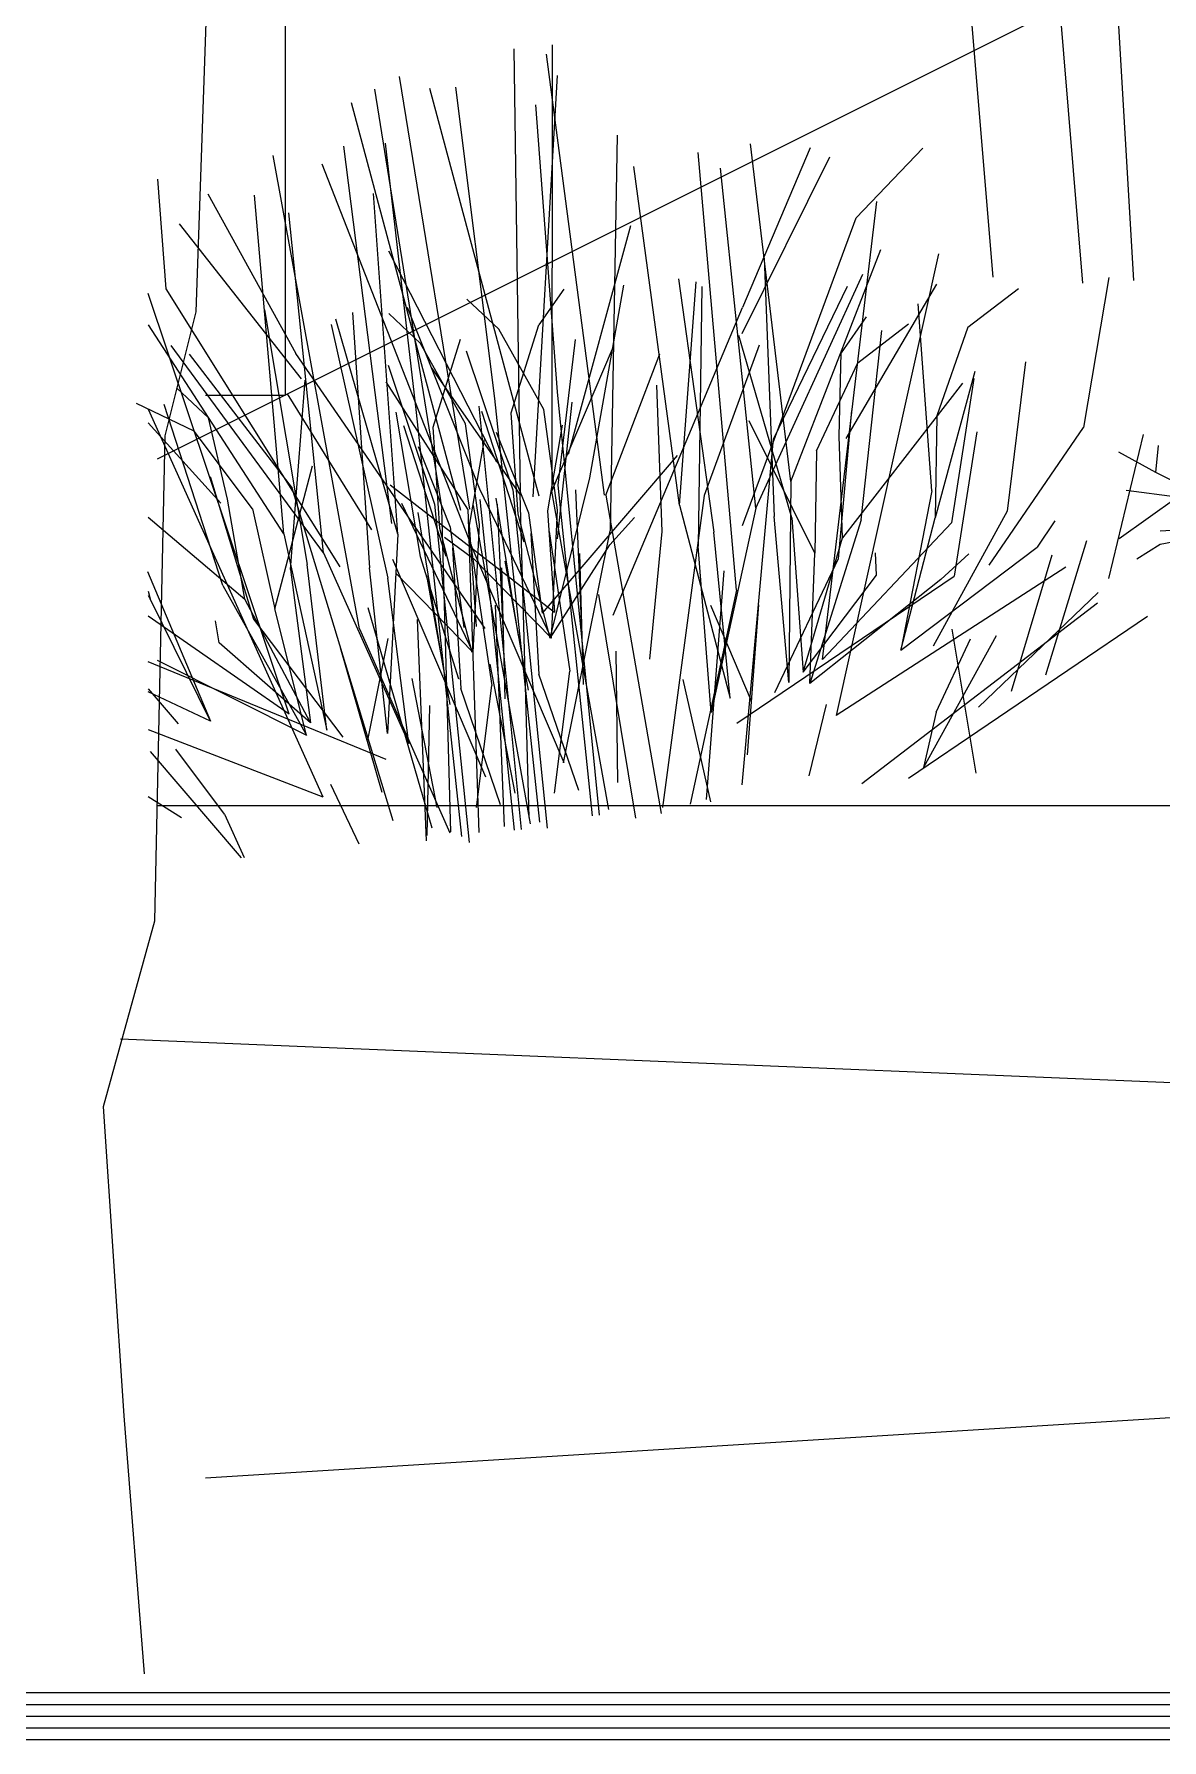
# Model space of a CAD drawing. Header units: millimetres. Extents: x 462666 to 1244237, y 2328025 to 3795663.
# Drawn here: x 1161511 to 1161991, y 2840927 to 2841653 of the extents above; entities that cross this region are included whole.
import ezdxf

# ---------------------------------------------------------------- set-up
doc = ezdxf.new("R2010")
doc.units = ezdxf.units.MM
for name, color, linetype in [('A_Plants', 114, 'Continuous'), ('arbre', 250, 'Continuous'), ('MUR-POH', 64, 'Continuous'), ('MUR_REZ', 3, 'Continuous'), ('PLO_LIN', 6, 'Continuous')]:
    doc.layers.add(name, color=color, linetype=linetype)

# ---------------------------------------------------------------- blocks, each defined once
blk = doc.blocks.new('krik5')
at = {"layer": 'A_Plants', "color": 9}
for p, q in [((897153.49, 2750389.64), (897148.28, 2750408.49)), ((897153.49, 2750389.64), (897142.45, 2750393.38)), ((897163.52, 2750372.9), (897164.73, 2750395.24)), ((897145.17, 2750364.8), (897136.49, 2750385.43)), ((897160.78, 2750345.04), (897149.62, 2750384.71)), ((897172.35, 2750313.62), (897153.49, 2750389.64)), ((897163.52, 2750372.9), (897184.71, 2750389.32)), ((897127.28, 2750356.79), (897121.07, 2750380.65)), ((897173.97, 2750365.38), (897177.02, 2750376.95)), ((897184.01, 2750371.21), (897191.62, 2750378.16)), ((897125.68, 2750362.24), (897127.79, 2750371.44)), ((897150.39, 2750352.24), (897163.52, 2750372.9)), ((897130.89, 2750326.79), (897122.47, 2750365.98)), ((897133.48, 2750360.51), (897135.32, 2750367.21)), ((897160.78, 2750345.04), (897145.17, 2750364.8)), ((897205.87, 2750350.83), (897199.14, 2750363.84)), ((897127.28, 2750356.79), (897132.42, 2750343.59)), ((897132.42, 2750343.59), (897133.48, 2750360.51)), ((897150.6, 2750345.62), (897147.95, 2750357.38)), ((897150.37, 2750345.51), (897150.16, 2750352.24)), ((897191.33, 2750309.67), (897200.7, 2750350.57)), ((897208.79, 2750336.79), (897219.81, 2750353.02)), ((897231.81, 2750333.86), (897236.34, 2750353.23)), ((897137.22, 2750317.58), (897132.42, 2750343.59)), ((897153.7, 2750317.03), (897150.37, 2750345.51)), ((897160.78, 2750345.04), (897164.96, 2750295.49)), ((897130.89, 2750326.79), (897125.81, 2750332.72)), ((897153.7, 2750317.03), (897166.87, 2750335.3)), ((897164.96, 2750295.49), (897173.59, 2750332.28)), ((897166.12, 2750286.25), (897175.01, 2750336.16)), ((897191.33, 2750309.67), (897188.32, 2750339.35)), ((897189.6, 2750333.03), (897208.79, 2750336.79)), ((897208.79, 2750336.79), (897232.33, 2750330.06)), ((897211.85, 2750257.83), (897231.81, 2750333.86)), ((897132.8, 2750321.98), (897130.89, 2750326.79)), ((897132.17, 2750319.93), (897131.3, 2750328.84)), ((897145.92, 2750330.92), (897146.19, 2750323.21)), ((897176.26, 2750302.72), (897186.56, 2750327.76)), ((897189.88, 2750301.33), (897197.89, 2750325.75)), ((897137.22, 2750317.58), (897132.8, 2750321.98)), ((897149.41, 2750286.48), (897137.22, 2750317.58)), ((897147.45, 2750304.09), (897146.19, 2750323.21)), ((897160.41, 2750290.89), (897163.83, 2750318.63)), ((897195.87, 2750322.63), (897176.79, 2750277.74)), ((897210.45, 2750313.32), (897217.98, 2750319.4)), ((897150.85, 2750264.64), (897153.7, 2750317.03)), ((897170.38, 2750306.16), (897173.66, 2750312.41)), ((897193.14, 2750317.24), (897171.16, 2750298.99)), ((897172.35, 2750313.62), (897176.42, 2750289.58)), ((897194.45, 2750304.64), (897211.55, 2750310.48)), ((897205.53, 2750303.83), (897210.45, 2750313.32)), ((897211.55, 2750310.48), (897223.64, 2750316.72)), ((897223.64, 2750316.72), (897232.58, 2750315.08)), ((897155.72, 2750270.65), (897147.45, 2750304.09)), ((897160.9, 2750287.51), (897177.06, 2750308.46)), ((897187.08, 2750307.78), (897164.17, 2750276.72)), ((897175.59, 2750300.45), (897174.44, 2750305.89)), ((897176.26, 2750302.72), (897194.45, 2750304.64)), ((897189.88, 2750301.33), (897188.46, 2750308.73)), ((897194.45, 2750304.64), (897197.64, 2750299.28)), ((897205.53, 2750303.83), (897197.76, 2750296.78)), ((897205.53, 2750303.83), (897217, 2750303.57)), ((897121.4, 2750299.24), (897129.65, 2750275.03)), ((897127.75, 2750302.95), (897128.44, 2750275.26)), ((897148.43, 2750298.43), (897131.91, 2750284.44)), ((897185.14, 2750266.12), (897189.88, 2750301.33)), ((897195.28, 2750288.02), (897197.76, 2750296.78)), ((897207.38, 2750294.91), (897197.64, 2750299.28)), ((897197.64, 2750299.28), (897202.79, 2750286.83)), ((897208.14, 2750300.33), (897207.38, 2750294.91)), ((897124.62, 2750262.94), (897120.59, 2750290.35)), ((897126.46, 2750275.51), (897122.53, 2750293.58)), ((897188.66, 2750273.35), (897196.32, 2750289.2)), ((897217.27, 2750292.71), (897198.15, 2750250.64)), ((897215.89, 2750283.83), (897219.71, 2750291.16)), ((897125.67, 2750284.31), (897134.15, 2750248.59)), ((897127.42, 2750256.72), (897134.04, 2750284.95)), ((897129.65, 2750275.03), (897131.91, 2750284.44)), ((897132.49, 2750283.02), (897135.74, 2750254)), ((897156.52, 2750250.89), (897166.12, 2750286.25)), ((897176.46, 2750247.9), (897202.2, 2750285.75)), ((897202.79, 2750286.83), (897204.81, 2750284.42)), ((897215.89, 2750283.83), (897206.41, 2750279.62)), ((897222.1, 2750282.44), (897215.89, 2750283.83)), ((897222.1, 2750282.44), (897229.61, 2750281.14)), ((897124.62, 2750262.94), (897103.21, 2750280.71)), ((897113.94, 2750276.22), (897124.55, 2750258.17)), ((897146.89, 2750252.54), (897164.17, 2750276.72)), ((897176.79, 2750277.74), (897166.11, 2750252.38)), ((897176.89, 2750279.37), (897195.75, 2750275.09)), ((897195.46, 2750259.47), (897210.6, 2750277.71)), ((897224.63, 2750278.82), (897227.61, 2750279.33)), ((897229.61, 2750281.14), (897235.82, 2750279.97)), ((897169.86, 2750270.78), (897152.17, 2750255.07)), ((897176.46, 2750247.9), (897177.9, 2750270.13)), ((897220.2, 2750254.36), (897235.57, 2750267.49)), ((897130, 2750263.07), (897125.48, 2750232.95)), ((897135.52, 2750254.54), (897133.37, 2750263.58)), ((897155.57, 2750259.8), (897172.61, 2750244.15)), ((897165.84, 2750254.99), (897159.53, 2750265.83)), ((897166.19, 2750252.93), (897168.67, 2750262.01)), ((897175.41, 2750249.22), (897185.14, 2750266.12)), ((897200.07, 2750243.89), (897225.63, 2750262.86)), ((897207.41, 2750263.65), (897230.52, 2750259.31)), ((897216.1, 2750257.67), (897232.35, 2750262.65)), ((897123.64, 2750257.85), (897124.55, 2750258.17)), ((897134.32, 2750255.75), (897124.55, 2750258.17)), ((897130.27, 2750237.68), (897127.42, 2750256.72)), ((897165.84, 2750254.99), (897166.19, 2750252.93)), ((897166.03, 2750251.84), (897166.19, 2750252.93)), ((897175.41, 2750249.22), (897194.35, 2750256.34)), ((897207.26, 2750255.72), (897232.25, 2750249.74)), ((897211.74, 2750252.3), (897220.46, 2750256.63)), ((897220.2, 2750254.36), (897211.86, 2750244.7)), ((897230.52, 2750259.31), (897237.27, 2750258.14)), ((897117.2, 2750249.75), (897127.24, 2750222.8)), ((897137.27, 2750200.63), (897142.15, 2750251.47)), ((897143.52, 2750251.45), (897152.96, 2750220.28)), ((897166.03, 2750251.84), (897165.8, 2750246.09)), ((897198.15, 2750250.64), (897179.92, 2750239.93)), ((897200.07, 2750243.89), (897203.3, 2750251.98)), ((897201.95, 2750234.2), (897236.68, 2750251.3)), ((897211.86, 2750244.7), (897223.73, 2750246.27)), ((897223.73, 2750246.27), (897228.65, 2750245.01)), ((897119.63, 2750243.96), (897130.58, 2750222.21)), ((897137.73, 2750217.77), (897139.55, 2750239.35)), ((897147.18, 2750186.49), (897149.18, 2750237.7)), ((897194.68, 2750233.22), (897211.86, 2750244.7)), ((897195.11, 2750228.32), (897207.65, 2750239.55)), ((897195.47, 2750240.8), (897201.51, 2750243.54)), ((897196.98, 2750240.24), (897200.07, 2750243.89)), ((897227.06, 2750228.43), (897239.89, 2750244.32)), ((897124.61, 2750234.72), (897101.4, 2750226.57)), ((897132.38, 2750221.1), (897111.09, 2750236.16)), ((897126.81, 2750235.4), (897148.28, 2750194.73)), ((897141.45, 2750201.12), (897168.07, 2750236.02)), ((897144.3, 2750236.35), (897142.86, 2750209.45)), ((897219.62, 2750232.22), (897200.24, 2750209.37)), ((897202.88, 2750235.38), (897215.2, 2750214.7)), ((897245.57, 2750221.12), (897246.4, 2750237.39)), ((897245.57, 2750221.12), (897257.73, 2750232.02)), ((897188.45, 2750225.02), (897172.98, 2750194.08)), ((897227.06, 2750228.43), (897215.99, 2750202.75)), ((897215.99, 2750202.75), (897241.53, 2750225.73)), ((897216.22, 2750219.46), (897223.9, 2750225.43)), ((897189.95, 2750218.38), (897165.43, 2750180.72)), ((897196.24, 2750180.77), (897245.57, 2750221.12)), ((897197.09, 2750209.85), (897216.15, 2750219.79)), ((897216.15, 2750219.79), (897220.73, 2750221.35)), ((897237.16, 2750206.36), (897220.8, 2750221.03)), ((897197.09, 2750209.85), (897211.78, 2750194.67)), ((897237.16, 2750206.36), (897252.77, 2750208.75)), ((897138.17, 2750154.43), (897127.82, 2750203.2)), ((897153.46, 2750188.84), (897166.43, 2750203.97)), ((897165.4, 2750184.34), (897185.42, 2750203.27)), ((897166.43, 2750203.97), (897179.42, 2750198.15)), ((897180.79, 2750203.88), (897172.77, 2750195.63)), ((897174.94, 2750204.29), (897194.42, 2750184.37)), ((897240.93, 2750201.75), (897207.53, 2750186.8)), ((897251.91, 2750179.57), (897237.16, 2750206.36)), ((897118.19, 2750198.88), (897097.69, 2750189.18)), ((897148.9, 2750194.66), (897177.27, 2750163.55)), ((897148.9, 2750194.66), (897152.83, 2750165.63)), ((897163.24, 2750198.26), (897182.04, 2750201.15)), ((897193.17, 2750176.03), (897179.42, 2750198.15)), ((897211.76, 2750187.61), (897211.78, 2750194.67)), ((897211.78, 2750194.67), (897227.35, 2750183.49)), ((897136.71, 2750192.33), (897119.98, 2750146.76)), ((897142.87, 2750192.57), (897132.79, 2750166.44)), ((897175.28, 2750190.39), (897139.71, 2750183.82)), ((897142.87, 2750192.57), (897150.46, 2750142.43)), ((897181.33, 2750193.45), (897173.29, 2750166.65)), ((897201.33, 2750183.41), (897175.28, 2750190.39)), ((897207.53, 2750186.8), (897234.27, 2750181.33)), ((897209.33, 2750182.33), (897215.09, 2750186.91)), ((897211.76, 2750187.61), (897210.04, 2750173.2)), ((897217.21, 2750175.27), (897211.76, 2750187.61)), ((897215.09, 2750186.91), (897224.18, 2750185.16)), ((897224.18, 2750185.16), (897232.2, 2750187.87)), ((897232.2, 2750187.87), (897240.68, 2750185.8)), ((897135.23, 2750183.89), (897128.35, 2750164.44)), ((897163.5, 2750167.54), (897139.71, 2750183.61)), ((897142.03, 2750180.97), (897140.84, 2750166.55)), ((897159.79, 2750179.53), (897167.01, 2750163.15)), ((897175.05, 2750178.89), (897165.4, 2750184.34)), ((897179.01, 2750179.59), (897175.05, 2750178.89)), ((897179.85, 2750179.58), (897179.01, 2750179.59)), ((897179.47, 2750179.59), (897198.62, 2750169.23)), ((897179.85, 2750179.58), (897181.15, 2750180.43)), ((897186.43, 2750177.75), (897179.85, 2750179.58)), ((897194.42, 2750184.37), (897219.59, 2750157.98)), ((897201.33, 2750183.41), (897237.14, 2750180.09)), ((897212.39, 2750181.09), (897228.57, 2750153.4)), ((897224.18, 2750185.16), (897232.85, 2750174.51)), ((897227.35, 2750183.49), (897239.35, 2750177.24)), ((897142.64, 2750158.82), (897140.01, 2750172.21)), ((897144.2, 2750178.55), (897147.63, 2750157.45)), ((897168.59, 2750162.04), (897153.07, 2750177.13)), ((897194.95, 2750175.47), (897209.54, 2750164.31)), ((897210.04, 2750173.2), (897210.52, 2750169.5)), ((897217.21, 2750175.27), (897220.22, 2750178.81)), ((897239.35, 2750177.24), (897245.44, 2750167.72)), ((897132.79, 2750166.44), (897149.16, 2750141.8)), ((897145.26, 2750145.54), (897140.15, 2750171.44)), ((897232.71, 2750150.63), (897198.62, 2750169.23)), ((897166.99, 2750161.74), (897148.8, 2750148.42)), ((897167.51, 2750133.51), (897167.01, 2750163.15)), ((897176.49, 2750161.94), (897192.09, 2750163.89)), ((897176.49, 2750161.94), (897206.86, 2750132.64)), ((897177.27, 2750163.55), (897190.5, 2750152.95)), ((897185.28, 2750138.26), (897177.27, 2750163.55)), ((897194.65, 2750158.97), (897200.45, 2750155.64)), ((897199.48, 2750157.06), (897205.61, 2750160.45)), ((897218.66, 2750158.97), (897209.54, 2750164.31)), ((897209.54, 2750164.31), (897225.23, 2750139.78)), ((897218.66, 2750158.97), (897224.91, 2750161.05)), ((897218.66, 2750158.97), (897222.81, 2750152.07)), ((897145.64, 2750150.96), (897132.63, 2750127.59)), ((897147.63, 2750157.45), (897137.1, 2750126.44)), ((897137.57, 2750116.56), (897138.17, 2750154.43)), ((897157.74, 2750152.53), (897161.04, 2750149.45)), ((897173.52, 2750156.22), (897197.98, 2750150.13)), ((897173.52, 2750156.22), (897183.83, 2750132.64)), ((897190.5, 2750152.95), (897215.57, 2750152.82)), ((897195.53, 2750157.12), (897199.48, 2750157.06)), ((897199.48, 2750157.06), (897227.47, 2750148.32)), ((897207.77, 2750151.63), (897216.36, 2750147.06)), ((897215.57, 2750152.82), (897233.78, 2750145.95)), ((897227.87, 2750144.19), (897222.81, 2750152.07)), ((897127.85, 2750117.02), (897131.82, 2750145.84)), ((897131.89, 2750145.29), (897131.75, 2750135.63)), ((897145.26, 2750145.54), (897141.3, 2750128.01)), ((897161.64, 2750148.68), (897161.04, 2750149.45)), ((897171.25, 2750123.48), (897161.34, 2750149.01)), ((897161.64, 2750148.68), (897163, 2750148.12)), ((897208.84, 2750146.95), (897219.48, 2750146.8)), ((897219.48, 2750146.8), (897237.12, 2750142.76)), ((897227.47, 2750148.32), (897229.95, 2750146.01)), ((897233.78, 2750145.95), (897243.53, 2750136.26)), ((897252.82, 2750143.19), (897257.06, 2750136.62)), ((897143.69, 2750136.23), (897159.5, 2750108.98)), ((897150.46, 2750142.43), (897145.15, 2750115.48)), ((897149.16, 2750141.8), (897159.03, 2750091.41)), ((897149.16, 2750141.8), (897161.9, 2750129.03)), ((897155.73, 2750122.17), (897150.46, 2750142.43)), ((897172.88, 2750142.77), (897180.13, 2750117.27)), ((897180.03, 2750099.26), (897172.88, 2750142.77)), ((897246.64, 2750130.69), (897243.53, 2750136.26)), ((897254.71, 2750131.66), (897250.17, 2750138.78)), ((897174.49, 2750121.37), (897161.9, 2750129.03)), ((897167.51, 2750133.51), (897177.32, 2750117.86)), ((897172.05, 2750132.36), (897185.7, 2750113.72)), ((897177.65, 2750135.76), (897203.37, 2750100.24)), ((897216.01, 2750113.42), (897183.83, 2750132.64)), ((897201.75, 2750103.84), (897183.83, 2750132.64)), ((897206.86, 2750132.64), (897225.79, 2750122.72)), ((897206.86, 2750132.64), (897211.22, 2750107.4)), ((897172.22, 2750122.48), (897160, 2750101.27)), ((897174.49, 2750121.37), (897191.11, 2750114.63)), ((897216.01, 2750113.42), (897235.98, 2750123.13)), ((897225.71, 2750122.4), (897234.26, 2750120)), ((897225.79, 2750122.72), (897230, 2750119.74)), ((897235.98, 2750123.13), (897252.93, 2750123.65)), ((897128.13, 2750115.28), (897109.29, 2750110.22)), ((897120.53, 2750065.56), (897127.85, 2750117.02)), ((897137.57, 2750116.56), (897141.12, 2750065.5)), ((897179.21, 2750116.96), (897173.41, 2750120.73)), ((897186.88, 2750083.75), (897187, 2750120)), ((897191.11, 2750114.63), (897246.76, 2750100.51)), ((897229.92, 2750119.41), (897235.71, 2750093.06)), ((897140.95, 2750108.48), (897156.68, 2750064.09)), ((897141.56, 2750069.83), (897140.95, 2750108.48)), ((897146.48, 2750112.64), (897149.9, 2750084.91)), ((897159.5, 2750108.98), (897165.19, 2750091.65)), ((897185.7, 2750113.72), (897189.48, 2750112.48)), ((897189.72, 2750107.92), (897195.8, 2750085.91)), ((897207.95, 2750101.91), (897211.22, 2750107.4)), ((897211.22, 2750107.4), (897218.04, 2750084.41)), ((897216.01, 2750113.42), (897245.79, 2750107.8)), ((897254.67, 2750112.34), (897246.76, 2750100.51)), ((897138.25, 2750099.83), (897121.84, 2750071.95)), ((897207.95, 2750101.91), (897200.22, 2750092.36)), ((897201.75, 2750103.84), (897208.18, 2750102.02)), ((897206.54, 2750087.39), (897207.95, 2750101.91)), ((897208.18, 2750102.02), (897214.28, 2750092.38)), ((897246.76, 2750100.51), (897260.93, 2750097.71)), ((897174.71, 2750099.01), (897179.92, 2750096.98)), ((897174.71, 2750099.01), (897185.42, 2750077.04)), ((897182.91, 2750093.36), (897179.92, 2750096.98)), ((897182.96, 2750091.29), (897180.03, 2750099.26)), ((897182.91, 2750093.36), (897200.25, 2750060.88)), ((897182.91, 2750093.36), (897189.03, 2750090.34)), ((897200.22, 2750092.36), (897198.89, 2750089.12)), ((897214.28, 2750092.38), (897221.65, 2750087.18)), ((897214.28, 2750092.38), (897216.03, 2750076.19)), ((897235.71, 2750093.06), (897234.86, 2750058.78)), ((897235.71, 2750093.06), (897248.69, 2750080.62)), ((897134.9, 2750088.05), (897129.65, 2750065.44)), ((897138.31, 2750087.89), (897174.24, 2750025.96)), ((897159.03, 2750091.41), (897150.96, 2750067.86)), ((897159.03, 2750091.41), (897168.94, 2750066.31)), ((897165.19, 2750091.65), (897167.37, 2750084.67)), ((897200.34, 2750073.47), (897195.8, 2750085.91)), ((897195.8, 2750085.91), (897196.71, 2750052.68)), ((897206.54, 2750087.39), (897210.41, 2750087.33)), ((897227.15, 2750077.77), (897221.65, 2750087.18)), ((897188.78, 2750077.76), (897193.18, 2750066.41)), ((897224.28, 2750068.58), (897218.04, 2750084.41)), ((897185.42, 2750077.04), (897193.49, 2750067.05)), ((897185.42, 2750077.04), (897188.46, 2750060.5)), ((897200.34, 2750073.47), (897200.37, 2750064.35)), ((897205.98, 2750069.38), (897200.34, 2750073.47)), ((897129.65, 2750065.44), (897115.3, 2750038.93)), ((897129.65, 2750065.44), (897127.41, 2750051.68)), ((897135.89, 2750066.44), (897133.37, 2750065.06)), ((897146, 2750066.62), (897135.89, 2750066.44)), ((897138.42, 2750056.74), (897146, 2750066.62)), ((897141.56, 2750069.83), (897145.64, 2750062.5)), ((897150.96, 2750067.86), (897145.76, 2750043.83)), ((897146, 2750066.62), (897150.96, 2750067.86)), ((897176.21, 2750053.29), (897156.68, 2750064.09)), ((897156.68, 2750064.09), (897176.76, 2750032.44)), ((897168.79, 2750066.2), (897174.12, 2750056.47)), ((897168.94, 2750066.31), (897170.76, 2750060.2)), ((897193.49, 2750067.05), (897205.08, 2750047.79)), ((897200.37, 2750064.35), (897200.68, 2750053.6)), ((897224.28, 2750068.58), (897224.64, 2750055.66)), ((897141.33, 2750053.12), (897138.42, 2750056.74)), ((897145.64, 2750062.5), (897145.92, 2750049.47)), ((897170.6, 2750059.99), (897163.11, 2750034.37)), ((897188.46, 2750060.5), (897188.36, 2750053.34)), ((897200.25, 2750060.88), (897201.03, 2750056.86)), ((897127.41, 2750051.68), (897129.87, 2750043.29)), ((897145.92, 2750049.47), (897139.95, 2750035.34)), ((897145.92, 2750049.47), (897149.11, 2750038.68)), ((897176.21, 2750053.29), (897189.29, 2750038.13)), ((897196.71, 2750052.68), (897196.96, 2750043.02)), ((897200.68, 2750053.6), (897200.93, 2750044.7)), ((897145.76, 2750043.83), (897143.39, 2750025.96)), ((897147.02, 2750008.65), (897163.11, 2750034.37)), ((897149.11, 2750038.68), (897149.09, 2750026.31)), ((897163.11, 2750034.37), (897167.37, 2750012.82)), ((897174.24, 2750025.96), (897185.58, 2750027.76)), ((897143.39, 2750025.96), (897137.85, 2750015.61)), ((897174.24, 2750025.96), (897183.75, 2750010.75))]:
    blk.add_line(p, q, dxfattribs=at)
blk = doc.blocks.new('arbre3')
at = {"layer": 'arbre', "color": 252}
blk.add_lwpolyline([(256.7411, 11.5959), (256.7075, 12.0165), (256.6738, 12.5211), (256.758, 12.8239), (256.7748, 13.6145), (256.8253, 13.8164), (256.8421, 14.3042), (256.8589, 14.5061), (256.8589, 14.7416), (256.8253, 15.078), (256.9094, 15.3304), (256.8926, 15.5995), (256.9094, 15.936), (256.9094, 16.2892), (256.9431, 16.5247), (256.9767, 16.777), (257.0104, 17.7864)], dxfattribs=at)

msp = doc.modelspace()

# ---------------------------------------------------------------- linework, layer by layer
at = {"layer": 'A_Plants'}
for p, q in [((1161714.99, 2841647.19), (1161717.7, 2841457.34)), ((1161728.86, 2841644.92), (1161753.5, 2841456.98)), ((1161731.33, 2841648.9), (1161731.18, 2841458.73)), ((1161723.36, 2841456.33), (1161733.62, 2841635.91)), ((1161655.66, 2841629.96), (1161684.38, 2841451.24)), ((1161666.1, 2841635.36), (1161696.21, 2841451.07)), ((1161725.85, 2841456.58), (1161679.2, 2841630.3)), ((1161692.52, 2841450.48), (1161645.87, 2841624.2)), ((1161759.07, 2841610.48), (1161756.05, 2841441.8)), ((1161833.14, 2841462.79), (1161815.97, 2841606.67)), ((1161649.22, 2841399.99), (1161612.41, 2841601.74)), ((1161642.39, 2841605.78), (1161662.88, 2841444.97)), ((1161809.92, 2841416.54), (1161793.64, 2841603.08)), ((1161633.14, 2841598.22), (1161696.8, 2841435.7)), ((1161785.7, 2841452.71), (1161766.26, 2841597.05)), ((1161818.28, 2841451.44), (1161803.2, 2841596.3)), ((1161617.05, 2841440.54), (1161604.54, 2841584.89)), ((1161665.55, 2841440.34), (1161655.16, 2841585.61)), ((1161633.91, 2841432.45), (1161619.15, 2841577.35)), ((1161846.6, 2841387.02), (1161869.75, 2841582.14)), ((1161764.85, 2841571.83), (1161738.17, 2841474.31)), ((1161812.52, 2841444.12), (1161861, 2841575.2)), ((1161661.68, 2841561.2), (1161707.69, 2841471.17)), ((1161821.78, 2841557.99), (1161826.07, 2841447.95)), ((1161833.14, 2841462.79), (1161871.45, 2841561.7)), ((1161896.03, 2841559.9), (1161852.45, 2841363.08)), ((1161785.24, 2841549.2), (1161800.34, 2841441.19)), ((1161818.28, 2841451.44), (1161863.86, 2841551.22)), ((1161619.32, 2841363.61), (1161559.21, 2841542.96)), ((1161641.05, 2841426.46), (1161566.87, 2841544.9)), ((1161747.46, 2841464.36), (1161761.99, 2841546.43)), ((1161785.7, 2841452.71), (1161792.77, 2841547.89)), ((1161795.21, 2841545.97), (1161793.68, 2841435.24)), ((1161608.77, 2841536.05), (1161627, 2841427.44)), ((1161646.33, 2841534.9), (1161653.57, 2841426.07)), ((1161700.61, 2841459.54), (1161669.66, 2841536.92)), ((1161757.39, 2841405.85), (1161812.49, 2841536.98)), ((1161893.3, 2841458.92), (1161887.48, 2841538.56)), ((1161617.05, 2841440.54), (1161559.38, 2841529.56)), ((1161637.23, 2841529.7), (1161661.3, 2841421.6)), ((1161665.55, 2841440.34), (1161639.23, 2841532.08)), ((1161863.09, 2841446.47), (1161871.89, 2841527.12)), ((1161633.91, 2841432.45), (1161568.95, 2841520.84)), ((1161731.18, 2841458.73), (1161757.12, 2841519.31)), ((1161741.16, 2841523.31), (1161733.83, 2841461.26)), ((1161819.58, 2841520.87), (1161796.25, 2841456.92)), ((1161833.51, 2841447.36), (1161810.97, 2841525.01)), ((1161576.62, 2841517.1), (1161620.51, 2841459.94)), ((1161702.82, 2841400.23), (1161622.14, 2841517.37)), ((1161661.44, 2841512.42), (1161681.27, 2841453.18)), ((1161694.76, 2841518.53), (1161714.59, 2841459.28)), ((1161754.23, 2841457.06), (1161777.26, 2841517.3)), ((1161844.1, 2841475.89), (1161861.74, 2841513.38)), ((1161933.18, 2841513.79), (1161925.29, 2841450.21)), ((1161619.84, 2841425.35), (1161626.07, 2841505.96)), ((1161695.48, 2841451.01), (1161660.65, 2841505.29)), ((1161717.7, 2841457.34), (1161679.96, 2841511.37)), ((1161906.26, 2841504.69), (1161855.15, 2841438.89)), ((1161911.56, 2841509.74), (1161894.69, 2841447.29)), ((1161911.18, 2841506.75), (1161901.57, 2841445.17)), ((1161618.49, 2841500.16), (1161654.36, 2841442.3)), ((1161706.8, 2841498.27), (1161726.04, 2841317.66)), ((1161733.5, 2841501.02), (1161751.45, 2841320.69)), ((1161775.91, 2841503.87), (1161778.19, 2841441.5)), ((1161559.21, 2841493.65), (1161633.63, 2841328.43)), ((1161591.06, 2841418.45), (1161566, 2841495.61)), ((1161664.71, 2841492.42), (1161675.19, 2841430.89)), ((1161673.48, 2841492.17), (1161692.72, 2841311.55)), ((1161700.18, 2841494.92), (1161718.12, 2841314.59)), ((1161719.47, 2841436.93), (1161701.41, 2841492.66)), ((1161716.87, 2841448.92), (1161713.94, 2841492.05)), ((1161733.7, 2841450.65), (1161727.79, 2841493.48)), ((1161733.61, 2841438.39), (1161739.92, 2841496.63)), ((1161859, 2841493.15), (1161853.29, 2841429.82)), ((1161895.38, 2841490.86), (1161894.69, 2841447.29)), ((1161590.21, 2841453.64), (1161559.21, 2841487.87)), ((1161603.65, 2841451.13), (1161578.74, 2841484.23)), ((1161593, 2841455.35), (1161584.86, 2841489.9)), ((1161686.15, 2841430.83), (1161668.09, 2841486.56)), ((1161683.55, 2841442.82), (1161680.61, 2841485.95)), ((1161700.38, 2841444.55), (1161694.46, 2841487.37)), ((1161707.54, 2841483.92), (1161721.23, 2841449.44)), ((1161735.71, 2841486.82), (1161729.33, 2841450.27)), ((1161843.41, 2841432.33), (1161815.31, 2841488.67)), ((1161912.41, 2841484.05), (1161902.81, 2841422.47)), ((1161917.72, 2841427.19), (1161957.9, 2841485.79)), ((1161983.3, 2841482.93), (1161968.52, 2841421.46)), ((1161674.22, 2841477.81), (1161687.91, 2841443.34)), ((1161702.39, 2841480.72), (1161696.01, 2841444.17)), ((1161812.45, 2841333.56), (1161825.8, 2841481.08)), ((1161844.1, 2841475.89), (1161843.41, 2841432.33)), ((1161855.15, 2841438.89), (1161853.67, 2841482.2)), ((1161613.21, 2841408.62), (1161629.23, 2841469.51)), ((1161784.64, 2841473.96), (1161727.08, 2841406.65)), ((1161585.55, 2841464.98), (1161604.05, 2841404.15)), ((1161662.26, 2841461.35), (1161732.33, 2841407.19)), ((1161730.56, 2841396.01), (1161747.46, 2841464.36)), ((1161733.83, 2841461.26), (1161748.48, 2841320.34)), ((1161833.14, 2841462.79), (1161832.3, 2841377.2)), ((1161600.37, 2841412.65), (1161593, 2841455.35)), ((1161663.65, 2841318.23), (1161620.51, 2841459.94)), ((1161700.5, 2841455.16), (1161715.16, 2841314.23)), ((1161731.09, 2841396.07), (1161700.61, 2841459.54)), ((1161717.05, 2841397.05), (1161707.55, 2841455.73)), ((1161714.59, 2841459.28), (1161729.3, 2841315.11)), ((1161721.56, 2841319.58), (1161717.7, 2841457.34)), ((1161755.48, 2841323.08), (1161731.18, 2841458.73)), ((1161744.1, 2841399.84), (1161741.44, 2841459.22)), ((1161754.23, 2841457.06), (1161777.8, 2841321.32)), ((1161796.25, 2841456.92), (1161778.42, 2841323.91)), ((1161893.3, 2841458.92), (1161880.03, 2841391.01)), ((1161559.21, 2841447.68), (1161600.37, 2841412.65)), ((1161603.65, 2841451.13), (1161613.21, 2841408.62)), ((1161697.77, 2841389.97), (1161667.29, 2841453.43)), ((1161683.73, 2841390.95), (1161674.23, 2841449.63)), ((1161681.27, 2841453.18), (1161695.97, 2841309.01)), ((1161688.24, 2841313.48), (1161684.38, 2841451.24)), ((1161695.48, 2841451.01), (1161700.07, 2841313.31)), ((1161722.15, 2841316.97), (1161697.86, 2841452.63)), ((1161710.78, 2841393.74), (1161708.12, 2841453.12)), ((1161730.56, 2841396.01), (1161716.87, 2841448.92)), ((1161721.23, 2841449.44), (1161727.08, 2841406.65)), ((1161729.33, 2841450.27), (1161732.33, 2841407.19)), ((1161731.09, 2841396.07), (1161733.7, 2841450.65)), ((1161766.43, 2841447.46), (1161756.02, 2841435.9)), ((1161785.7, 2841452.71), (1161807.3, 2841370.53)), ((1161818.28, 2841451.44), (1161799.19, 2841364.41)), ((1161832.3, 2841377.2), (1161826.07, 2841447.95)), ((1161833.51, 2841447.36), (1161838.41, 2841381.62)), ((1161863.09, 2841446.47), (1161841.19, 2841376.79)), ((1161880.03, 2841391.01), (1161894.69, 2841447.29)), ((1161925.29, 2841450.21), (1161893.84, 2841392.65)), ((1161617.05, 2841440.54), (1161635.32, 2841356.91)), ((1161665.55, 2841440.34), (1161661.16, 2841355.48)), ((1161697.24, 2841389.91), (1161683.55, 2841442.82)), ((1161687.91, 2841443.34), (1161693.75, 2841400.55)), ((1161696.01, 2841444.17), (1161699.01, 2841401.09)), ((1161697.77, 2841389.97), (1161700.38, 2841444.55)), ((1161722.28, 2841440.72), (1161725.75, 2841380.7)), ((1161730.09, 2841441.52), (1161738.92, 2841382.06)), ((1161736.16, 2841342.88), (1161756.05, 2841441.8)), ((1161778.19, 2841441.5), (1161772.9, 2841387.06)), ((1161807.3, 2841370.53), (1161800.34, 2841441.19)), ((1161846.6, 2841387.02), (1161901.57, 2841445.17)), ((1161945.69, 2841446.01), (1161938.19, 2841434.8)), ((1161633.91, 2841432.45), (1161670.35, 2841351.14)), ((1161685.49, 2841439.13), (1161698.04, 2841429.93)), ((1161688.95, 2841434.62), (1161692.43, 2841374.6)), ((1161696.77, 2841435.42), (1161705.6, 2841375.95)), ((1161736.44, 2841342.91), (1161696.8, 2841435.7)), ((1161730.56, 2841396.01), (1161756.02, 2841435.9)), ((1161744.7, 2841376.33), (1161743.2, 2841432.16)), ((1161799.19, 2841364.41), (1161793.68, 2841435.24)), ((1161838.41, 2841381.62), (1161855.15, 2841438.89)), ((1161841.19, 2841376.79), (1161843.41, 2841432.33)), ((1161869.59, 2841422.92), (1161869.19, 2841432.46)), ((1161880.03, 2841391.01), (1161938.19, 2841434.8)), ((1161909.03, 2841432.05), (1161897.08, 2841421.05)), ((1161941.78, 2841380.37), (1161959.25, 2841437.73)), ((1161619.84, 2841425.35), (1161628.44, 2841359.99)), ((1161635.32, 2841356.91), (1161627, 2841427.44)), ((1161661.16, 2841355.48), (1161653.57, 2841426.07)), ((1161703.11, 2841336.81), (1161663.48, 2841429.6)), ((1161675.19, 2841430.89), (1161691.47, 2841378.68)), ((1161731.09, 2841396.07), (1161698.04, 2841429.93)), ((1161711.38, 2841370.23), (1161709.87, 2841426.06)), ((1161721.26, 2841373.91), (1161711.35, 2841428.88)), ((1161804.52, 2841424.74), (1161796.98, 2841327.29)), ((1161853.29, 2841429.82), (1161826.19, 2841372.79)), ((1161950.29, 2841426.34), (1161852.45, 2841363.08)), ((1161927.13, 2841373.46), (1161944.51, 2841431.55)), ((1161558.95, 2841424.48), (1161585.78, 2841360.7)), ((1161591.06, 2841418.45), (1161626.7, 2841354.7)), ((1161670.35, 2841351.14), (1161661.3, 2841421.6)), ((1161697.77, 2841389.97), (1161664.72, 2841423.83)), ((1161687.94, 2841367.81), (1161678.03, 2841422.78)), ((1161810.05, 2841359.81), (1161902.81, 2841422.47)), ((1161838.41, 2841381.62), (1161869.59, 2841422.92)), ((1161897.08, 2841421.05), (1161841.19, 2841376.79)), ((1161559.21, 2841416.12), (1161559.96, 2841412.82)), ((1161559.21, 2841414.28), (1161559.96, 2841412.82)), ((1161585.78, 2841360.7), (1161559.96, 2841412.82)), ((1161628.44, 2841359.99), (1161600.37, 2841412.65)), ((1161707.1, 2841410.15), (1161710.98, 2841315.86)), ((1161751.18, 2841414.69), (1161766.98, 2841319.29)), ((1161809.92, 2841416.54), (1161790.27, 2841325.32)), ((1161814.61, 2841346.35), (1161819.5, 2841410.31)), ((1161963.92, 2841411.02), (1161863.42, 2841334.05)), ((1161913.2, 2841366.64), (1161964.12, 2841415.46)), ((1161619.32, 2841363.61), (1161559.21, 2841405.46)), ((1161589.5, 2841394.07), (1161587.94, 2841403.49)), ((1161604.05, 2841404.15), (1161642.2, 2841353.84)), ((1161626.7, 2841354.7), (1161613.21, 2841408.62)), ((1161652.83, 2841409.12), (1161680.07, 2841315.25)), ((1161673.78, 2841404.05), (1161677.65, 2841309.76)), ((1161798.9, 2841410.07), (1161816.28, 2841369.39)), ((1161883.23, 2841336.42), (1161985.22, 2841405.45)), ((1161649.22, 2841399.99), (1161687.75, 2841313.09)), ((1161661.32, 2841395.9), (1161652.6, 2841352.53)), ((1161920.63, 2841397.01), (1161889.73, 2841340.99)), ((1161895.03, 2841364.47), (1161909.73, 2841395.71)), ((1161912.13, 2841338.51), (1161901.86, 2841399.92)), ((1161628.44, 2841359.99), (1161589.5, 2841394.07)), ((1161658.93, 2841330.31), (1161641.1, 2841391.94)), ((1161758.49, 2841390.5), (1161759.26, 2841334.58)), ((1161660.65, 2841344.42), (1161559.21, 2841385.98)), ((1161562.96, 2841386.63), (1161626.7, 2841354.7)), ((1161704.88, 2841384.98), (1161715.51, 2841330.08)), ((1161732.41, 2841330.07), (1161738.92, 2841382.06)), ((1161559.21, 2841374.42), (1161571.93, 2841359.5)), ((1161671.55, 2841378.88), (1161682.19, 2841323.97)), ((1161709.4, 2841325.03), (1161692.43, 2841374.6)), ((1161699.08, 2841323.97), (1161705.6, 2841375.95)), ((1161742.72, 2841331.14), (1161725.75, 2841380.7)), ((1161799.07, 2841326.37), (1161787.19, 2841378.45)), ((1161585.78, 2841360.7), (1161559.21, 2841373.21)), ((1161678.17, 2841311.94), (1161679.23, 2841367.33)), ((1161848.21, 2841367.73), (1161840.78, 2841337.36)), ((1161895.03, 2841364.47), (1161889.73, 2841340.99)), ((1161559.21, 2841357.18), (1161633.63, 2841328.43)), ((1161559.96, 2841347.75), (1161598.83, 2841302.48)), ((1161591.66, 2841321.12), (1161570.9, 2841348.7)), ((1161636.83, 2841333.85), (1161648.95, 2841308.46)), ((1161573.43, 2841319.54), (1161559.21, 2841328.43)), ((1161591.66, 2841321.12), (1161600.08, 2841302.62))]:
    msp.add_line(p, q, dxfattribs=at)
at = {"layer": 'MUR-POH', "color": 252}
for p, q in [((1161919.37, 2841549.86), (1161905.4, 2841718.33)), ((1161943.53, 2841715.82), (1161957.5, 2841547.36)), ((1161969.35, 2841716.89), (1161979.22, 2841548.44)), ((1161690.17, 2841630.85), (1161706.8, 2841498.27)), ((1161724.29, 2841623.4), (1161733.5, 2841501.02)), ((1161660.25, 2841606.99), (1161673.48, 2841492.17)), ((1161812.34, 2841525.91), (1161849.8, 2841601.13)), ((1161841.41, 2841605.09), (1161812.49, 2841536.98)), ((1161861, 2841575.2), (1161889.44, 2841604.83)), ((1161566.87, 2841544.9), (1161563.3, 2841591.73)), ((1161584.66, 2841585.37), (1161622.14, 2841517.37)), ((1161624.55, 2841506.56), (1161572.55, 2841572.57)), ((1161968.69, 2841549.72), (1161957.9, 2841485.79)), ((1161736.38, 2841544.85), (1161725.68, 2841529.57)), ((1161857.11, 2841545.99), (1161825.8, 2841481.08)), ((1161856.75, 2841481.09), (1161895.33, 2841546.86)), ((1161908.57, 2841528.55), (1161930.18, 2841545.13)), ((1161661.73, 2841534.49), (1161675.33, 2841521.71)), ((1161695.05, 2841540.59), (1161708.65, 2841527.81)), ((1161727.79, 2841493.48), (1161708.65, 2841527.81)), ((1161713.94, 2841492.05), (1161725.68, 2841529.57)), ((1161865.3, 2841532.96), (1161854.6, 2841517.68)), ((1161861.74, 2841513.38), (1161883.35, 2841529.96)), ((1161908.57, 2841528.55), (1161895.38, 2841490.86)), ((1161694.46, 2841487.37), (1161675.33, 2841521.71)), ((1161680.61, 2841485.95), (1161692.35, 2841523.46)), ((1161853.67, 2841482.2), (1161854.6, 2841517.68)), ((1161571.26, 2841502.68), (1161584.86, 2841489.9)), ((1161578.74, 2841484.23), (1161554.21, 2841496.06))]:
    msp.add_line(p, q, dxfattribs=at)
at = {"layer": 'MUR-POH', "color": 1}
for points in [[(1161583.66, 2841499.68), (1161617.68, 2841499.68), (1161617.68, 2841674.68), (1161967.68, 2841674.68), (1161967.68, 2841849.68), (1162317.68, 2841849.68), (1162317.68, 2842024.68), (1162667.68, 2842024.68), (1162667.68, 2842199.68), (1163017.68, 2842199.68), (1163017.68, 2842374.68), (1163367.68, 2842374.68), (1163367.68, 2842549.68)], [(1161583.66, 2841038.18), (1163367.68, 2841149.68)]]:
    msp.add_lwpolyline(points, dxfattribs=at)
at = {"layer": 'MUR-POH', "color": 252}
msp.add_lwpolyline([(1163217.68, 2842299.68), (1161562.97, 2841472.32)], dxfattribs=at)
at = {"layer": 'MUR_REZ', "flags": 128}
msp.add_lwpolyline([(1167631.45, 2840946.55), (1151180.81, 2840946.55)], dxfattribs=at)
at = {"layer": 'MUR_REZ'}
for points in [[(1167631.45, 2840941.55), (1151180.81, 2840941.55)], [(1167631.45, 2840936.55), (1151180.81, 2840936.55)], [(1167631.45, 2840931.55), (1151180.81, 2840931.55)], [(1167631.45, 2840926.55), (1151180.81, 2840926.55)]]:
    msp.add_lwpolyline(points, dxfattribs=at)
at = {"layer": 'PLO_LIN', "color": 1}
for points in [[(1163367.68, 2841324.68), (1161563.11, 2841324.68)], [(1161547.33, 2841225.37), (1163367.68, 2841149.68), (1164717.68, 2841149.68), (1164838.39, 2841111.96)]]:
    msp.add_lwpolyline(points, dxfattribs=at)

# ---------------------------------------------------------------- block references
at = {"layer": 'MUR-POH', "color": 252, "xscale": 261.3775937935833, "yscale": 261.3775937935833, "zscale": 261.3775937935833}
msp.add_blockref('arbre3', (1094451.28, 2837923.78), dxfattribs=at)
at = {"layer": 'PLO_LIN', "color": 6, "xscale": -1, "rotation": 273.4757134406541}
msp.add_blockref('krik5', (-1528587.2, 1779221.2), dxfattribs=at)

doc.saveas('drawing.dxf')
